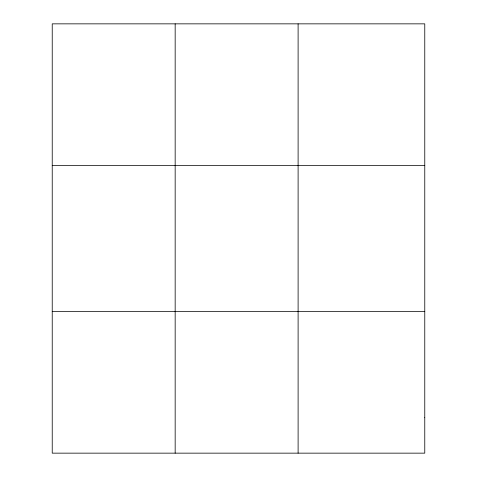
<?xml version="1.0" encoding="UTF-8"?>
<svg xmlns="http://www.w3.org/2000/svg" width="477" height="477" viewBox="0 0 477 477"><rect width="100%" height="100%" fill="white"/><g stroke="black" fill="none" stroke-linecap="round" stroke-linejoin="round"><path stroke-width="0.72" d="M175.166 23.85L175.166 453.15M298.107 23.85L298.107 453.15M52.231 165.519L424.768 165.519M52.231 311.481L424.768 311.481M424.768 417.733L424.768 453.15L52.231 453.15L52.231 23.85L424.768 23.85L424.768 417.733"/></g></svg>
